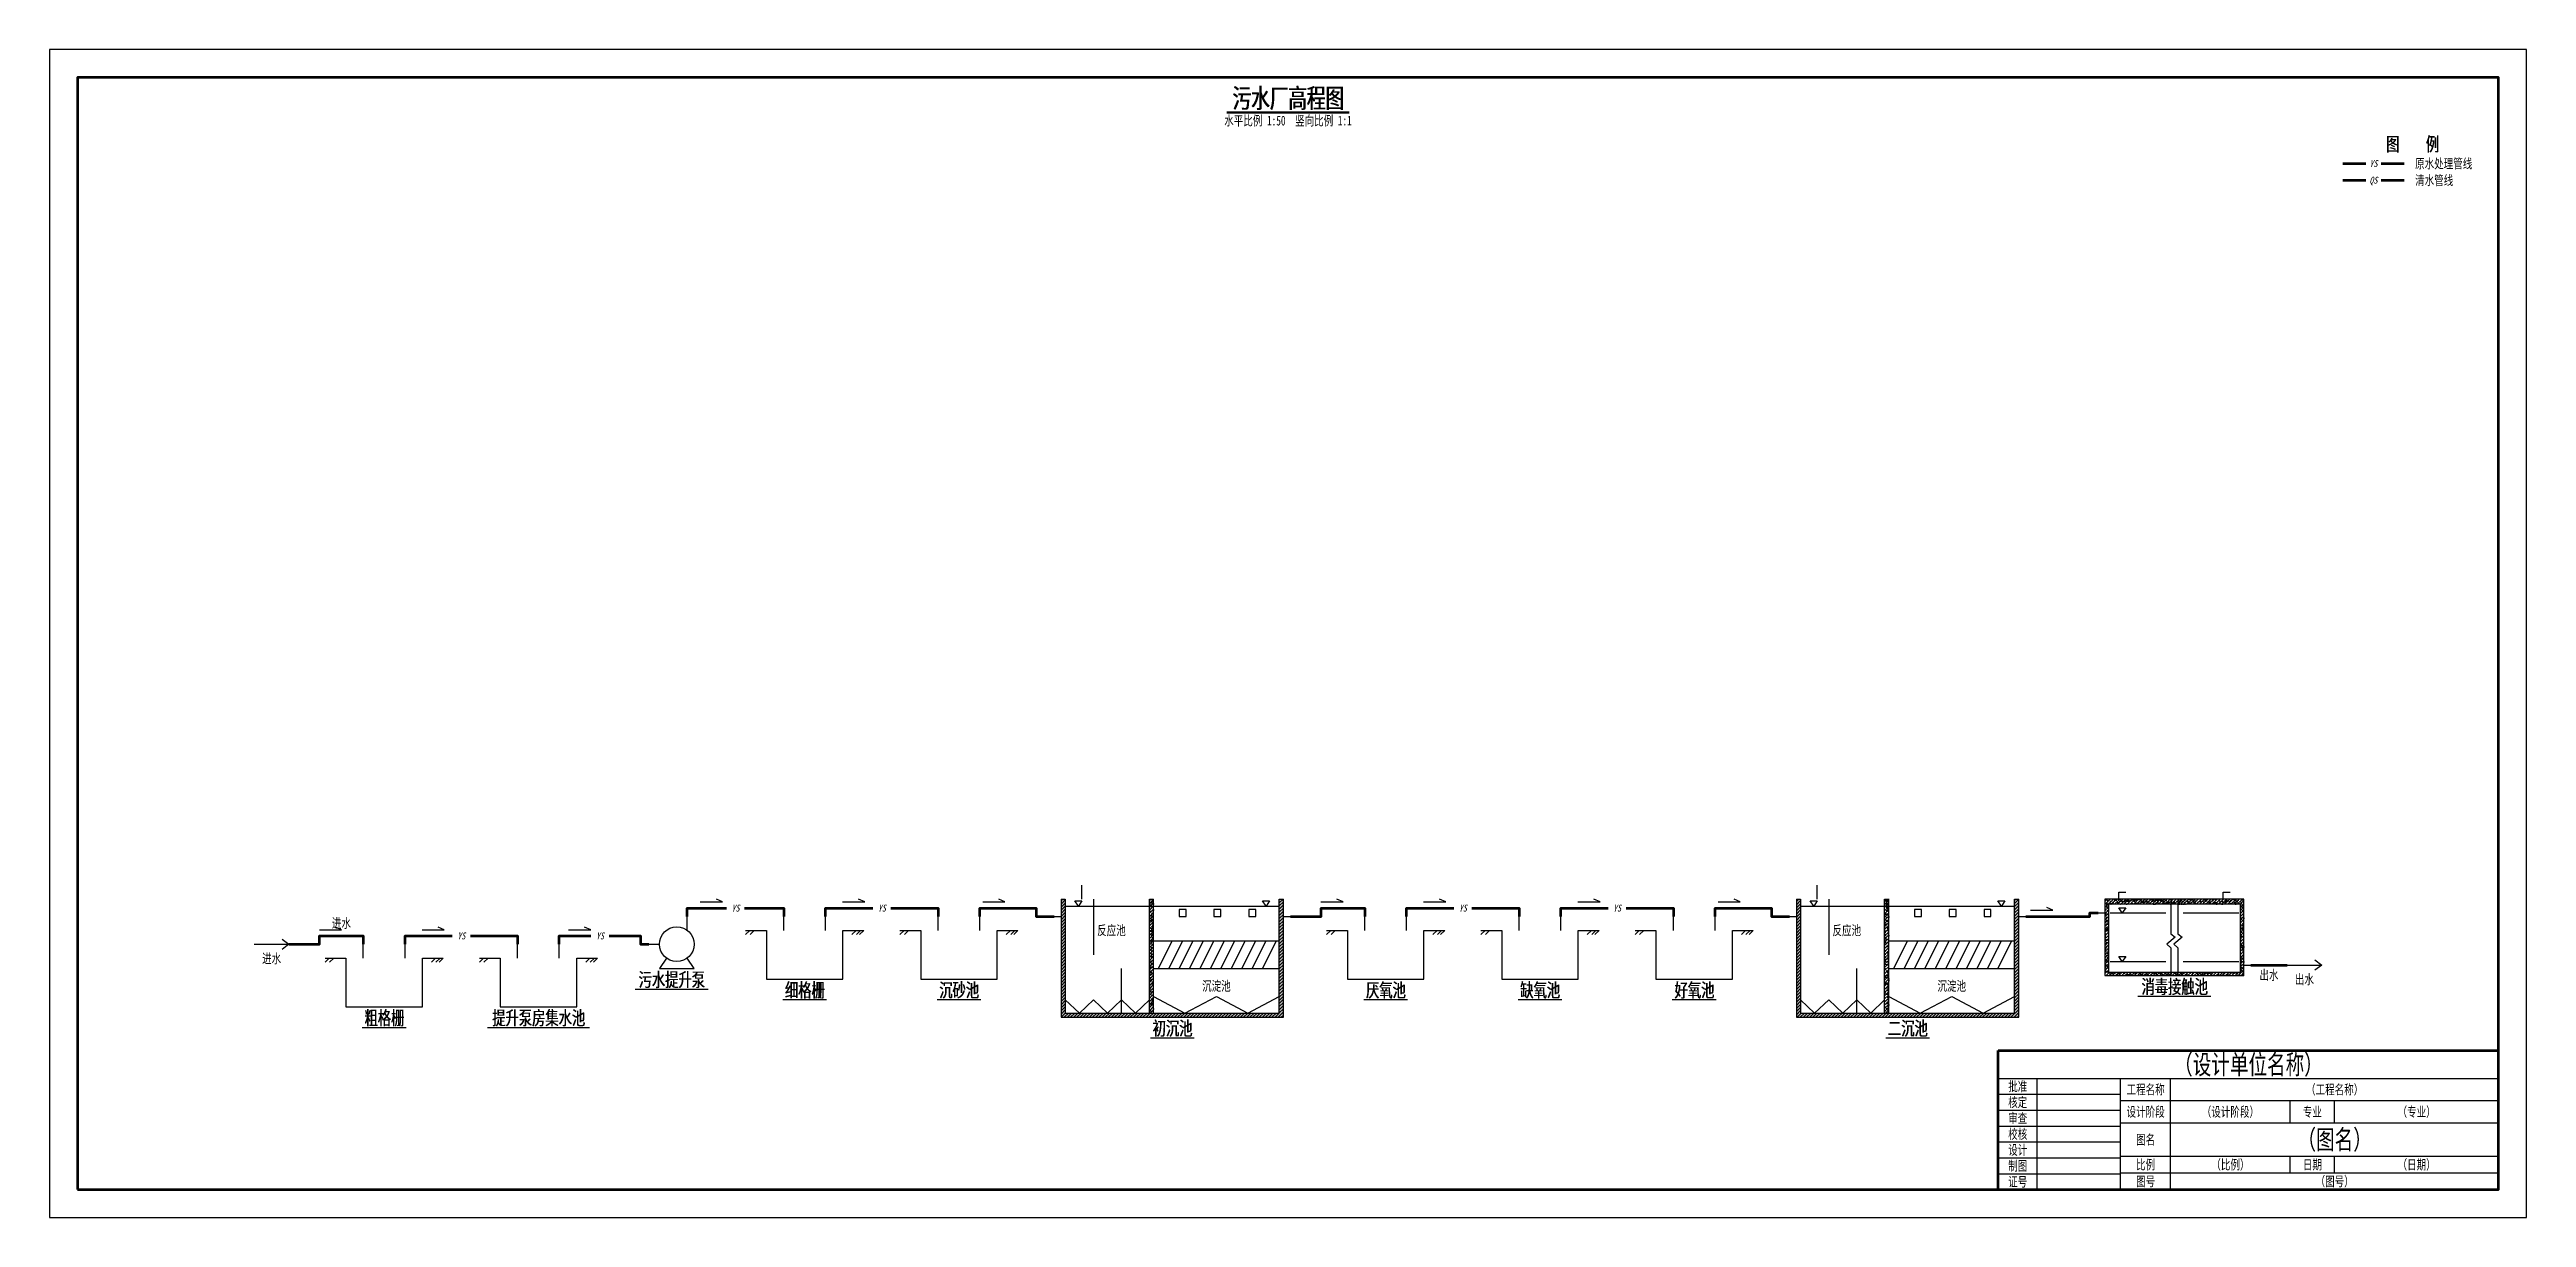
# Model space of a CAD drawing. Header units: millimetres. Extents: x 0 to 44550, y 0 to 21000.
import ezdxf
from ezdxf.enums import TextEntityAlignment as Align

# ---------------------------------------------------------------- set-up
doc = ezdxf.new("R2010")
doc.units = ezdxf.units.MM
doc.header["$LTSCALE"] = 50
for name, color, linetype, lineweight in [('ZH-中粗实线', 4, 'Continuous', 50), ('ZH-图框', 7, 'Continuous', 100), ('ZH-文字', 3, 'Continuous', 25), ('ZH-标题栏', 3, 'Continuous', 25), ('ZH-管道-QS', 7, 'Continuous', 100), ('ZH-管道-YS', 7, 'Continuous', 100), ('ZH-细实线', 3, 'Continuous', 25), ('ZH-设备', 3, 'Continuous', 25)]:
    doc.layers.add(name, color=color, linetype=linetype, lineweight=lineweight)
doc.styles.add('ZH_CN', font='simfang.ttf', dxfattribs={"width": 0.7})
doc.styles.add('ZH_LATIN', font='simfang.ttf', dxfattribs={"width": 0.7, "oblique": 15})

# ---------------------------------------------------------------- blocks, each defined once
blk = doc.blocks.new('ZH_pipe_terminal')
for points in [[(-312.5, 0), (312.5, 0)], [(187.5, 93.75), (312.5, 0), (187.5, -93.75)]]:
    blk.add_lwpolyline(points)
at = {"style": 'ZH_CN', "width": 0.7, "flags": 1}
blk.add_attdef('TAG', text='', height=125, dxfattribs=at).set_placement((0, 218.75), align=Align.BOTTOM_CENTER)
for tag, p in [('SYMBOL', (0, -50)), ('NAME', (0, 0)), ('PARAMS', (0, -150)), ('EID', (0, -100))]:
    blk.add_attdef(tag, text='', height=125, dxfattribs=at).set_placement(p, align=Align.BOTTOM_LEFT)
blk = doc.blocks.new('ZH_pit')
for points in [[(-375, 375), (-375, 625)], [(375, 375), (375, 625)], [(-1062.5, 375), (-875, 375)], [(-987.5, 375), (-1062.5, 300)], [(-906.25, 375), (-981.25, 300)], [(-875, 375), (-687.5, 375), (-687.5, -500), (687.5, -500), (687.5, 375), (875, 375)], [(925, 375), (850, 300)], [(875, 375), (1062.5, 375)], [(1006.25, 375), (931.25, 300)], [(1062.5, 375), (987.5, 300)]]:
    blk.add_lwpolyline(points)
at = {"style": 'ZH_CN', "width": 0.7, "flags": 1}
for tag, p in [('SYMBOL', (0, -50)), ('NAME', (0, 0)), ('PARAMS', (0, -150)), ('EID', (0, -100)), ('TAG', (750, 62.5))]:
    blk.add_attdef(tag, text='', height=125, dxfattribs=at).set_placement(p, align=Align.BOTTOM_LEFT)
blk = doc.blocks.new('ZH_pump')
for points in [[(187.5, 250), (187.5, 500)], [(-500, 0), (-312.5, 0)], [(-187.5, -250), (-312.5, -437.5), (312.5, -437.5), (187.5, -250)]]:
    blk.add_lwpolyline(points)
blk.add_circle((0, 0), 312.5)
at = {"style": 'ZH_CN', "width": 0.7, "flags": 1}
for tag, p in [('TAG', (343.75, 375)), ('SYMBOL', (0, -50)), ('NAME', (0, 0)), ('PARAMS', (0, -150)), ('EID', (0, -100))]:
    blk.add_attdef(tag, text='', height=125, dxfattribs=at).set_placement(p, align=Align.BOTTOM_LEFT)
blk = doc.blocks.new('ZH_floc_sed_tank')
h = blk.add_hatch()
h.set_pattern_fill('ANSI31', color=256, scale=12.5984)
h.paths.add_polyline_path([(-2000, 875), (-2000, -1250), (2000, -1250), (2000, 875), (1925, 875), (1925, -1175), (-1925, -1175), (-1925, 875)])
h = blk.add_hatch()
h.set_pattern_fill('AR-CONC', color=256, scale=0.71203)
h.paths.add_polyline_path([(-2000, 875), (-2000, -1250), (2000, -1250), (2000, 875), (1925, 875), (1925, -1175), (-1925, -1175), (-1925, 875)])
h = blk.add_hatch()
h.set_pattern_fill('ANSI31', color=256, scale=12.5984)
h.paths.add_polyline_path([(-412.5, -1175), (-337.5, -1175), (-337.5, 875), (-412.5, 875)])
h = blk.add_hatch()
h.set_pattern_fill('AR-CONC', color=256, scale=0.71203)
h.paths.add_polyline_path([(-412.5, -1175), (-337.5, -1175), (-337.5, 875), (-412.5, 875)])
for points in [[(-1625, 875), (-1625, 1125)], [(-2125, 562.5), (-2000, 562.5)], [(-2000, 875), (-2000, -1250), (2000, -1250), (2000, 875)], [(-2000, 875), (-1925, 875)], [(-1925, 875), (-1925, -1175), (1925, -1175), (1925, 875)], [(-1925, 750), (1925, 750)], [(-1418.75, 875), (-1418.75, -125)], [(-412.5, -1175), (-412.5, 875)], [(-412.5, 875), (-337.5, 875)], [(-337.5, -1175), (-337.5, 875)], [(1925, 875), (2000, 875)], [(2000, 562.5), (2125, 562.5)], [(-337.5, 125), (1925, 125)], [(-250, -375), (0, 125)], [(-62.5, -375), (187.5, 125)], [(125, -375), (375, 125)], [(312.5, -375), (562.5, 125)], [(500, -375), (750, 125)], [(687.5, -375), (937.5, 125)], [(875, -375), (1125, 125)], [(1062.5, -375), (1312.5, 125)], [(1250, -375), (1500, 125)], [(1437.5, -375), (1687.5, 125)], [(1625, -375), (1875, 125)], [(-912.5, -1175), (-912.5, -375)], [(-337.5, -375), (1925, -375)], [(-337.5, -875), (228.12, -1175), (793.75, -875), (1359.38, -1175), (1925, -875)], [(-1925, -937.5), (-1671.88, -1175), (-1418.75, -937.5)], [(-1418.75, -937.5), (-1165.62, -1175), (-912.5, -937.5)], [(-912.5, -937.5), (-662.5, -1175), (-412.5, -937.5)]]:
    blk.add_lwpolyline(points)
for points in [[(-1750, 843.75), (-1625, 843.75), (-1687.5, 750)], [(125, 562.5), (250, 562.5), (250, 687.5), (125, 687.5)], [(750, 562.5), (875, 562.5), (875, 687.5), (750, 687.5)], [(1375, 562.5), (1500, 562.5), (1500, 687.5), (1375, 687.5)], [(1625, 843.75), (1750, 843.75), (1687.5, 750)]]:
    blk.add_lwpolyline(points, close=True)
at = {"style": 'ZH_CN', "width": 0.7}
for s, p in [('反应池', (-1093.75, 312.5)), ('沉淀池', (793.75, -687.5))]:
    blk.add_text(s, height=175, dxfattribs=at).set_placement(p, align=Align.MIDDLE_CENTER)
at = {"style": 'ZH_CN', "width": 0.7, "flags": 1}
for tag, p in [('TAG', (2187.5, 1000)), ('SYMBOL', (0, -50)), ('NAME', (0, 0)), ('PARAMS', (0, -150)), ('EID', (0, -100))]:
    blk.add_attdef(tag, text='', height=125, dxfattribs=at).set_placement(p, align=Align.BOTTOM_LEFT)
blk = doc.blocks.new('ZH_clear_well')
h = blk.add_hatch()
h.set_pattern_fill('ANSI31', color=256, scale=12.5984)
h.paths.add_polyline_path([(-1250, -875), (1250, -875), (1250, 500), (-1250, 500)])
h.paths.add_polyline_path([(-1187.5, -812.5), (1187.5, -812.5), (1187.5, 406.25), (-1187.5, 406.25)])
h = blk.add_hatch()
h.set_pattern_fill('AR-CONC', color=256, scale=0.71203)
h.paths.add_polyline_path([(-1250, -875), (1250, -875), (1250, 500), (-1250, 500)])
h.paths.add_polyline_path([(-1187.5, -812.5), (1187.5, -812.5), (1187.5, 406.25), (-1187.5, 406.25)])
for points in [[(-1250, -875), (1250, -875), (1250, 500), (-1250, 500)], [(-1187.5, -812.5), (1187.5, -812.5), (1187.5, 406.25), (-1187.5, 406.25)], [(-1000, 343.75), (-875, 343.75), (-937.5, 250)], [(-1000, -531.25), (-875, -531.25), (-937.5, -625)]]:
    blk.add_lwpolyline(points, close=True)
for points in [[(-1000, 500), (-1000, 625), (-875, 625)], [(-62.5, 500), (-62.5, -125), (12.5, -187.5), (-137.5, -312.5), (-62.5, -375), (-62.5, -875)], [(62.5, 500), (62.5, -125), (137.5, -187.5), (-12.5, -312.5), (62.5, -375), (62.5, -875)], [(875, 500), (875, 625), (1000, 625)], [(-1375, 250), (-1250, 250)], [(-1156.25, 250), (-156.25, 250)], [(156.25, 250), (1156.25, 250)], [(-1156.25, -625), (-156.25, -625)], [(156.25, -625), (1156.25, -625)], [(1250, -687.5), (1375, -687.5)]]:
    blk.add_lwpolyline(points)
at = {"style": 'ZH_CN', "width": 0.7, "flags": 1}
for tag, p in [('TAG', (1437.5, 500)), ('SYMBOL', (0, -50)), ('NAME', (0, 0)), ('PARAMS', (0, -150)), ('EID', (0, -100))]:
    blk.add_attdef(tag, text='', height=125, dxfattribs=at).set_placement(p, align=Align.BOTTOM_LEFT)
blk = doc.blocks.new('ZH_ANNO_flow')
for points in [[(-200, 0), (200, 0)], [(200, 0), (90, 50)]]:
    blk.add_lwpolyline(points)

msp = doc.modelspace()

# ---------------------------------------------------------------- linework, layer by layer
at = {"layer": 'ZH-中粗实线'}
msp.add_line((21172.5, 19870), (23377.5, 19870), dxfattribs=at)
at = {"layer": 'ZH-图框'}
for p, q in [((35050, 3000), (44050, 3000)), ((35050, 500), (35050, 3000))]:
    msp.add_line(p, q, dxfattribs=at)
msp.add_lwpolyline([(500, 500), (44050, 500), (44050, 20500), (500, 20500)], close=True, dxfattribs=at)
at = {"layer": 'ZH-文字'}
for p, q in [((10531.2, 4105), (11843.7, 4105)), ((13187.45, 3917.5), (13974.95, 3917.5)), ((15962.45, 3917.5), (16749.95, 3917.5)), ((23637.45, 3917.5), (24424.95, 3917.5)), ((26412.45, 3917.5), (27199.95, 3917.5)), ((29187.45, 3917.5), (29974.95, 3917.5)), ((37562.55, 3980), (38875.05, 3980)), ((5625.05, 3417.5), (6412.55, 3417.5)), ((7875.05, 3417.5), (9712.55, 3417.5)), ((19800.05, 3230), (20587.55, 3230)), ((33025.05, 3230), (33812.55, 3230))]:
    msp.add_line(p, q, dxfattribs=at)
at = {"layer": 'ZH-标题栏'}
for p, q in [((35050, 2500), (44050, 2500)), ((35750, 500), (35750, 2500)), ((37250, 500), (37250, 2500)), ((38150, 500), (38150, 2500)), ((35050, 2214.285), (37250, 2214.285)), ((35050, 1928.57), (37250, 1928.57)), ((37250, 2100), (44050, 2100)), ((40300, 1700), (40300, 2100)), ((41100, 1700), (41100, 2100)), ((35050, 1642.855), (37250, 1642.855)), ((35050, 1357.145), (37250, 1357.145)), ((37250, 1700), (44050, 1700)), ((35050, 1071.43), (37250, 1071.43)), ((37250, 1100), (44050, 1100)), ((40300, 800), (40300, 1100)), ((41100, 800), (41100, 1100)), ((35050, 785.715), (37250, 785.715)), ((37250, 800), (44050, 800))]:
    msp.add_line(p, q, dxfattribs=at)
msp.add_lwpolyline([(0, 0), (44550, 0), (44550, 21000), (0, 21000)], close=True, dxfattribs=at)
at = {"layer": 'ZH-管道-QS'}
for p, q in [((41247.5, 18650), (41660, 18650)), ((41935, 18650), (42347.5, 18650))]:
    msp.add_line(p, q, dxfattribs=at)
for points in [[(35543.8, 5412.5), (36693.8, 5412.5), (36693.8, 5475), (36843.8, 5475)], [(39593.8, 4537.5), (40243.7, 4537.5)]]:
    msp.add_lwpolyline(points, dxfattribs=at)
at = {"layer": 'ZH-管道-YS'}
for p, q in [((41247.5, 18950), (41660, 18950)), ((41935, 18950), (42347.5, 18950))]:
    msp.add_line(p, q, dxfattribs=at)
for points in [[(11468.7, 5412.5), (11468.7, 5562.5), (12174.95, 5562.5)], [(12499.95, 5562.5), (13206.2, 5562.5), (13206.2, 5412.5)], [(13956.2, 5412.5), (13956.2, 5562.5), (14806.2, 5562.5)], [(15131.2, 5562.5), (15981.2, 5562.5), (15981.2, 5412.5)], [(16731.2, 5412.5), (16731.2, 5562.5), (17743.75, 5562.5), (17743.75, 5412.5), (18068.8, 5412.5)], [(22318.8, 5412.5), (22868.7, 5412.5), (22868.7, 5562.5), (23656.2, 5562.5), (23656.2, 5412.5)], [(24406.2, 5412.5), (24406.2, 5562.5), (25256.2, 5562.5)], [(25581.2, 5562.5), (26431.2, 5562.5), (26431.2, 5412.5)], [(27181.2, 5412.5), (27181.2, 5562.5), (28031.2, 5562.5)], [(28356.2, 5562.5), (29206.2, 5562.5), (29206.2, 5412.5)], [(29956.2, 5412.5), (29956.2, 5562.5), (30968.75, 5562.5), (30968.75, 5412.5), (31293.8, 5412.5)], [(4306.3, 4912.5), (4856.3, 4912.5), (4856.3, 5062.5), (5643.8, 5062.5), (5643.8, 4912.5)], [(6393.8, 4912.5), (6393.8, 5062.5), (7243.8, 5062.5)], [(7568.8, 5062.5), (8418.8, 5062.5), (8418.8, 4912.5)], [(9168.8, 4912.5), (9168.8, 5062.5), (9737.5, 5062.5)], [(10062.5, 5062.5), (10631.2, 5062.5), (10631.2, 4912.5), (10781.2, 4912.5)]]:
    msp.add_lwpolyline(points, dxfattribs=at)

# ---------------------------------------------------------------- block references
at = {"layer": 'ZH-细实线'}
for p in [(11903.075, 5672.5), (14462.45, 5672.5), (16984.338, 5672.5), (23065.575, 5672.5), (24912.45, 5672.5), (27687.45, 5672.5), (30209.338, 5672.5), (35831.3, 5522.5), (5053.175, 5172.5), (6900.05, 5172.5), (9534.4, 5172.5)]:
    msp.add_blockref('ZH_ANNO_flow', p, dxfattribs=at)
at = {"layer": 'ZH-设备'}
for name, p in [('ZH_floc_sed_tank', (20193.8, 4850)), ('ZH_floc_sed_tank', (33418.8, 4850)), ('ZH_clear_well', (38218.8, 5225)), ('ZH_pump', (11281.2, 4912.5)), ('ZH_pit', (13581.2, 4787.5)), ('ZH_pit', (16356.2, 4787.5)), ('ZH_pit', (24031.2, 4787.5)), ('ZH_pit', (26806.2, 4787.5)), ('ZH_pit', (29581.2, 4787.5)), ('ZH_pipe_terminal', (3993.8, 4912.5)), ('ZH_pit', (6018.8, 4287.5)), ('ZH_pit', (8793.8, 4287.5)), ('ZH_pipe_terminal', (40556.2, 4537.5))]:
    msp.add_blockref(name, p, dxfattribs=at)

# ---------------------------------------------------------------- texts
at = {"layer": 'ZH-文字', "style": 'ZH_CN', "width": 0.7}
for s, height, p in [('污水厂高程图', 350, (22275, 20125)), ('污水厂高程图', 350, (22289, 20125)), ('图    例', 250, (42498.75, 19300)), ('图    例', 250, (42508.75, 19300))]:
    msp.add_text(s, height=height, dxfattribs=at).set_placement(p, align=Align.MIDDLE_CENTER)
for s, height, p in [('水平比例 1:50\u3000竖向比例 1:1', 175, (22275, 19810)), ('进水', 175, (3993.8, 4743.75)), ('出水', 175, (39918.75, 4447.5)), ('污水提升泵', 250, (11187.45, 4400)), ('污水提升泵', 250, (11197.45, 4400)), ('细格栅', 250, (13581.2, 4212.5)), ('细格栅', 250, (13591.2, 4212.5)), ('沉砂池', 250, (16356.2, 4212.5)), ('沉砂池', 250, (16366.2, 4212.5)), ('厌氧池', 250, (24031.2, 4212.5)), ('厌氧池', 250, (24041.2, 4212.5)), ('缺氧池', 250, (26806.2, 4212.5)), ('缺氧池', 250, (26816.2, 4212.5)), ('好氧池', 250, (29581.2, 4212.5)), ('好氧池', 250, (29591.2, 4212.5)), ('消毒接触池', 250, (38218.8, 4275)), ('消毒接触池', 250, (38228.8, 4275)), ('出水', 175, (40556.2, 4368.75)), ('粗格栅', 250, (6018.8, 3712.5)), ('粗格栅', 250, (6028.8, 3712.5)), ('提升泵房集水池', 250, (8793.8, 3712.5)), ('提升泵房集水池', 250, (8803.8, 3712.5)), ('初沉池', 250, (20193.8, 3525)), ('初沉池', 250, (20203.8, 3525)), ('二沉池', 250, (33418.8, 3525)), ('二沉池', 250, (33428.8, 3525))]:
    msp.add_text(s, height=height, dxfattribs=at).set_placement(p, align=Align.TOP_CENTER)
at = {"layer": 'ZH-文字', "style": 'ZH_LATIN', "oblique": 15, "width": 0.7}
for s, p in [('QS', (41797.5, 18650)), ('YS', (41797.5, 18950)), ('YS', (12337.45, 5562.5)), ('YS', (14968.7, 5562.5)), ('YS', (25418.7, 5562.5)), ('YS', (28193.7, 5562.5)), ('YS', (7406.3, 5062.5)), ('YS', (9900, 5062.5))]:
    msp.add_text(s, height=125, dxfattribs=at).set_placement(p, align=Align.MIDDLE_CENTER)
at = {"layer": 'ZH-文字', "style": 'ZH_CN', "width": 0.7}
for s, p in [('原水处理管线', (42547.5, 18950)), ('清水管线', (42547.5, 18650))]:
    msp.add_text(s, height=175, dxfattribs=at).set_placement(p, align=Align.MIDDLE_LEFT)
msp.add_text('进水', height=175, dxfattribs=at).set_placement((5250.05, 5152.5), align=Align.BOTTOM_CENTER)
at = {"layer": 'ZH-标题栏', "style": 'ZH_CN', "width": 0.7}
for s, height, p in [('（设计单位名称）', 350, (39550, 2750)), ('批准', 175, (35400, 2357.142)), ('工程名称', 175, (37700, 2300)), ('（工程名称）', 175, (41100, 2300)), ('核定', 175, (35400, 2071.427)), ('审查', 175, (35400, 1785.713)), ('设计阶段', 175, (37700, 1900)), ('（设计阶段）', 175, (39225, 1900)), ('专业', 175, (40700, 1900)), ('（专业）', 175, (42575, 1900)), ('校核', 175, (35400, 1500)), ('图名', 175, (37700, 1400)), ('（图名）', 350, (41100, 1400)), ('制图', 175, (35400, 928.572)), ('设计', 175, (35400, 1214.287)), ('比例', 175, (37700, 950)), ('（比例）', 175, (39225, 950)), ('日期', 175, (40700, 950)), ('（日期）', 175, (42575, 950)), ('证号', 175, (35400, 642.857)), ('图号', 175, (37700, 650)), ('（图号）', 175, (41100, 650))]:
    msp.add_text(s, height=height, dxfattribs=at).set_placement(p, align=Align.MIDDLE_CENTER)

doc.saveas('drawing.dxf')
